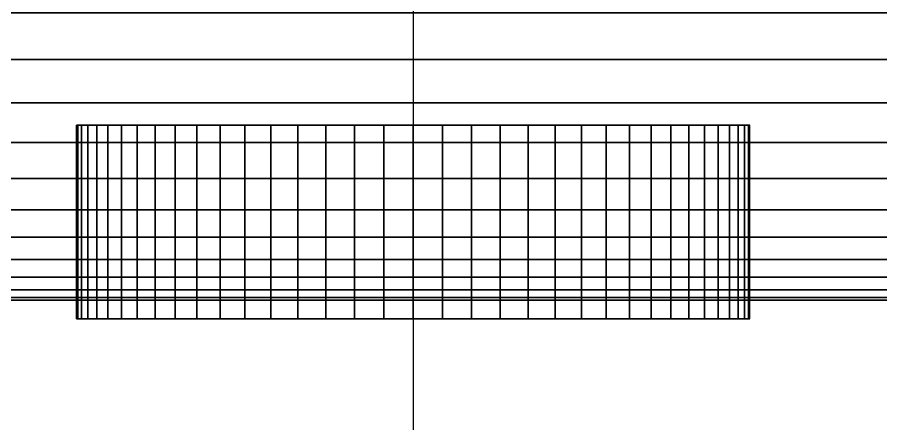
# Model space of a CAD drawing. Extents: x -10.7 to 3.9, y -6 to 6.
# Drawn here: x 1.521 to 2.637, y -1.037 to -0.505 of the extents above; entities that cross this region are included whole.
import ezdxf

# ---------------------------------------------------------------- set-up
doc = ezdxf.new("R2010")
doc.units = 0
doc.header["$MEASUREMENT"] = 0
doc.layers.get('0').update_dxf_attribs({"linetype": 'CONTINUOUS'})

# ---------------------------------------------------------------- blocks, each defined once
blk = doc.blocks.new('NODE_1')
at = {"color": 252}
blk.add_line((-0.8167, 1.0373), (-0.8167, -1.0373), dxfattribs=at)
mesh = blk.add_polymesh((9, 9), dxfattribs=at)
for k, corner in enumerate([(0, 0), (0, -0.185, -0.3204), (-0.05, -0.185, -0.3204), (-0.05, -0.25, -0.433), (-0.15, -0.435, -0.7534), (-1.92, -0.435, -0.7534), (-2.02, -0.25, -0.433), (-2.02, -0.185, -0.3204), (-2.12, -0.185, -0.3204), (0, 0), (0, -0.2122, -0.3031), (-0.05, -0.2122, -0.3031), (-0.05, -0.2868, -0.4096), (-0.15, -0.499, -0.7127), (-1.92, -0.499, -0.7127), (-2.02, -0.2868, -0.4096), (-2.02, -0.2122, -0.3031), (-2.12, -0.2122, -0.3031), (0, 0), (0, -0.2378, -0.2834), (-0.05, -0.2378, -0.2834), (-0.05, -0.3214, -0.383), (-0.15, -0.5592, -0.6665), (-1.92, -0.5592, -0.6665), (-2.02, -0.3214, -0.383), (-2.02, -0.2378, -0.2834), (-2.12, -0.2378, -0.2834), (0, 0), (0, -0.2616, -0.2616), (-0.05, -0.2616, -0.2616), (-0.05, -0.3536, -0.3536), (-0.15, -0.6152, -0.6152), (-1.92, -0.6152, -0.6152), (-2.02, -0.3536, -0.3536), (-2.02, -0.2616, -0.2616), (-2.12, -0.2616, -0.2616), (0, 0), (0, -0.2834, -0.2378), (-0.05, -0.2834, -0.2378), (-0.05, -0.383, -0.3214), (-0.15, -0.6665, -0.5592), (-1.92, -0.6665, -0.5592), (-2.02, -0.383, -0.3214), (-2.02, -0.2834, -0.2378), (-2.12, -0.2834, -0.2378), (0, 0), (0, -0.3031, -0.2122), (-0.05, -0.3031, -0.2122), (-0.05, -0.4096, -0.2868), (-0.15, -0.7127, -0.499), (-1.92, -0.7127, -0.499), (-2.02, -0.4096, -0.2868), (-2.02, -0.3031, -0.2122), (-2.12, -0.3031, -0.2122), (0, 0), (0, -0.3204, -0.185), (-0.05, -0.3204, -0.185), (-0.05, -0.433, -0.25), (-0.15, -0.7534, -0.435), (-1.92, -0.7534, -0.435), (-2.02, -0.433, -0.25), (-2.02, -0.3204, -0.185), (-2.12, -0.3204, -0.185), (0, 0), (0, -0.3353, -0.1564), (-0.05, -0.3353, -0.1564), (-0.05, -0.4532, -0.2113), (-0.15, -0.7885, -0.3677), (-1.92, -0.7885, -0.3677), (-2.02, -0.4532, -0.2113), (-2.02, -0.3353, -0.1564), (-2.12, -0.3353, -0.1564), (0, 0), (0, -0.3477, -0.1265), (-0.05, -0.3477, -0.1265), (-0.05, -0.4698, -0.171), (-0.15, -0.8175, -0.2976), (-1.92, -0.8175, -0.2976), (-2.02, -0.4698, -0.171), (-2.02, -0.3477, -0.1265), (-2.12, -0.3477, -0.1265)]):
    mesh.set_mesh_vertex(divmod(k, 9), corner)
mesh = blk.add_polymesh((9, 9), dxfattribs=at)
for k, corner in enumerate([(0, 0), (0, -0.3477, -0.1265), (-0.05, -0.3477, -0.1265), (-0.05, -0.4698, -0.171), (-0.15, -0.8175, -0.2976), (-1.92, -0.8175, -0.2976), (-2.02, -0.4698, -0.171), (-2.02, -0.3477, -0.1265), (-2.12, -0.3477, -0.1265), (0, 0), (0, -0.3574, -0.0958), (-0.05, -0.3574, -0.0958), (-0.05, -0.483, -0.1294), (-0.15, -0.8404, -0.2252), (-1.92, -0.8404, -0.2252), (-2.02, -0.483, -0.1294), (-2.02, -0.3574, -0.0958), (-2.12, -0.3574, -0.0958), (0, 0), (0, -0.3644, -0.0642), (-0.05, -0.3644, -0.0642), (-0.05, -0.4924, -0.0868), (-0.15, -0.8568, -0.1511), (-1.92, -0.8568, -0.1511), (-2.02, -0.4924, -0.0868), (-2.02, -0.3644, -0.0642), (-2.12, -0.3644, -0.0642), (0, 0), (0, -0.3686, -0.0322), (-0.05, -0.3686, -0.0322), (-0.05, -0.4981, -0.0436), (-0.15, -0.8667, -0.0758), (-1.92, -0.8667, -0.0758), (-2.02, -0.4981, -0.0436), (-2.02, -0.3686, -0.0322), (-2.12, -0.3686, -0.0322), (0, 0), (0, -0.37), (-0.05, -0.37), (-0.05, -0.5), (-0.15, -0.87), (-1.92, -0.87), (-2.02, -0.5), (-2.02, -0.37), (-2.12, -0.37), (0, 0), (0, -0.3686, 0.0322), (-0.05, -0.3686, 0.0322), (-0.05, -0.4981, 0.0436), (-0.15, -0.8667, 0.0758), (-1.92, -0.8667, 0.0758), (-2.02, -0.4981, 0.0436), (-2.02, -0.3686, 0.0322), (-2.12, -0.3686, 0.0322), (0, 0), (0, -0.3644, 0.0642), (-0.05, -0.3644, 0.0642), (-0.05, -0.4924, 0.0868), (-0.15, -0.8568, 0.1511), (-1.92, -0.8568, 0.1511), (-2.02, -0.4924, 0.0868), (-2.02, -0.3644, 0.0642), (-2.12, -0.3644, 0.0642), (0, 0), (0, -0.3574, 0.0958), (-0.05, -0.3574, 0.0958), (-0.05, -0.483, 0.1294), (-0.15, -0.8404, 0.2252), (-1.92, -0.8404, 0.2252), (-2.02, -0.483, 0.1294), (-2.02, -0.3574, 0.0958), (-2.12, -0.3574, 0.0958), (0, 0), (0, -0.3477, 0.1265), (-0.05, -0.3477, 0.1265), (-0.05, -0.4698, 0.171), (-0.15, -0.8175, 0.2976), (-1.92, -0.8175, 0.2976), (-2.02, -0.4698, 0.171), (-2.02, -0.3477, 0.1265), (-2.12, -0.3477, 0.1265)]):
    mesh.set_mesh_vertex(divmod(k, 9), corner)
mesh = blk.add_polymesh((9, 9), dxfattribs=at)
for k, corner in enumerate([(0, 0), (0, -0.3477, 0.1265), (-0.05, -0.3477, 0.1265), (-0.05, -0.4698, 0.171), (-0.15, -0.8175, 0.2976), (-1.92, -0.8175, 0.2976), (-2.02, -0.4698, 0.171), (-2.02, -0.3477, 0.1265), (-2.12, -0.3477, 0.1265), (0, 0), (0, -0.3353, 0.1564), (-0.05, -0.3353, 0.1564), (-0.05, -0.4532, 0.2113), (-0.15, -0.7885, 0.3677), (-1.92, -0.7885, 0.3677), (-2.02, -0.4532, 0.2113), (-2.02, -0.3353, 0.1564), (-2.12, -0.3353, 0.1564), (0, 0), (0, -0.3204, 0.185), (-0.05, -0.3204, 0.185), (-0.05, -0.433, 0.25), (-0.15, -0.7534, 0.435), (-1.92, -0.7534, 0.435), (-2.02, -0.433, 0.25), (-2.02, -0.3204, 0.185), (-2.12, -0.3204, 0.185), (0, 0), (0, -0.3031, 0.2122), (-0.05, -0.3031, 0.2122), (-0.05, -0.4096, 0.2868), (-0.15, -0.7127, 0.499), (-1.92, -0.7127, 0.499), (-2.02, -0.4096, 0.2868), (-2.02, -0.3031, 0.2122), (-2.12, -0.3031, 0.2122), (0, 0), (0, -0.2834, 0.2378), (-0.05, -0.2834, 0.2378), (-0.05, -0.383, 0.3214), (-0.15, -0.6665, 0.5592), (-1.92, -0.6665, 0.5592), (-2.02, -0.383, 0.3214), (-2.02, -0.2834, 0.2378), (-2.12, -0.2834, 0.2378), (0, 0), (0, -0.2616, 0.2616), (-0.05, -0.2616, 0.2616), (-0.05, -0.3536, 0.3536), (-0.15, -0.6152, 0.6152), (-1.92, -0.6152, 0.6152), (-2.02, -0.3536, 0.3536), (-2.02, -0.2616, 0.2616), (-2.12, -0.2616, 0.2616), (0, 0), (0, -0.2378, 0.2834), (-0.05, -0.2378, 0.2834), (-0.05, -0.3214, 0.383), (-0.15, -0.5592, 0.6665), (-1.92, -0.5592, 0.6665), (-2.02, -0.3214, 0.383), (-2.02, -0.2378, 0.2834), (-2.12, -0.2378, 0.2834), (0, 0), (0, -0.2122, 0.3031), (-0.05, -0.2122, 0.3031), (-0.05, -0.2868, 0.4096), (-0.15, -0.499, 0.7127), (-1.92, -0.499, 0.7127), (-2.02, -0.2868, 0.4096), (-2.02, -0.2122, 0.3031), (-2.12, -0.2122, 0.3031), (0, 0), (0, -0.185, 0.3204), (-0.05, -0.185, 0.3204), (-0.05, -0.25, 0.433), (-0.15, -0.435, 0.7534), (-1.92, -0.435, 0.7534), (-2.02, -0.25, 0.433), (-2.02, -0.185, 0.3204), (-2.12, -0.185, 0.3204)]):
    mesh.set_mesh_vertex(divmod(k, 9), corner)
mesh = blk.add_polymesh((72, 4), dxfattribs=dict(at, m_close=True))
for k, corner in enumerate([(-0.8167, -0.8942), (-0.3817, -0.8942), (-0.3817, -0.6442), (-0.8167, -0.6442), (-0.8167, -0.8942), (-0.3834, -0.8942, -0.0379), (-0.3834, -0.6442, -0.0379), (-0.8167, -0.6442), (-0.8167, -0.8942), (-0.3883, -0.8942, -0.0755), (-0.3883, -0.6442, -0.0755), (-0.8167, -0.6442), (-0.8167, -0.8942), (-0.3965, -0.8942, -0.1126), (-0.3965, -0.6442, -0.1126), (-0.8167, -0.6442), (-0.8167, -0.8942), (-0.408, -0.8942, -0.1488), (-0.408, -0.6442, -0.1488), (-0.8167, -0.6442), (-0.8167, -0.8942), (-0.4225, -0.8942, -0.1838), (-0.4225, -0.6442, -0.1838), (-0.8167, -0.6442), (-0.8167, -0.8942), (-0.44, -0.8942, -0.2175), (-0.44, -0.6442, -0.2175), (-0.8167, -0.6442), (-0.8167, -0.8942), (-0.4604, -0.8942, -0.2495), (-0.4604, -0.6442, -0.2495), (-0.8167, -0.6442), (-0.8167, -0.8942), (-0.4835, -0.8942, -0.2796), (-0.4835, -0.6442, -0.2796), (-0.8167, -0.6442), (-0.8167, -0.8942), (-0.5091, -0.8942, -0.3076), (-0.5091, -0.6442, -0.3076), (-0.8167, -0.6442), (-0.8167, -0.8942), (-0.5371, -0.8942, -0.3332), (-0.5371, -0.6442, -0.3332), (-0.8167, -0.6442), (-0.8167, -0.8942), (-0.5672, -0.8942, -0.3563), (-0.5672, -0.6442, -0.3563), (-0.8167, -0.6442), (-0.8167, -0.8942), (-0.5992, -0.8942, -0.3767), (-0.5992, -0.6442, -0.3767), (-0.8167, -0.6442), (-0.8167, -0.8942), (-0.6329, -0.8942, -0.3942), (-0.6329, -0.6442, -0.3942), (-0.8167, -0.6442), (-0.8167, -0.8942), (-0.6679, -0.8942, -0.4088), (-0.6679, -0.6442, -0.4088), (-0.8167, -0.6442), (-0.8167, -0.8942), (-0.7041, -0.8942, -0.4202), (-0.7041, -0.6442, -0.4202), (-0.8167, -0.6442), (-0.8167, -0.8942), (-0.7412, -0.8942, -0.4284), (-0.7412, -0.6442, -0.4284), (-0.8167, -0.6442), (-0.8167, -0.8942), (-0.7788, -0.8942, -0.4333), (-0.7788, -0.6442, -0.4333), (-0.8167, -0.6442), (-0.8167, -0.8942), (-0.8167, -0.8942, -0.435), (-0.8167, -0.6442, -0.435), (-0.8167, -0.6442), (-0.8167, -0.8942), (-0.8546, -0.8942, -0.4333), (-0.8546, -0.6442, -0.4333), (-0.8167, -0.6442), (-0.8167, -0.8942), (-0.8923, -0.8942, -0.4284), (-0.8923, -0.6442, -0.4284), (-0.8167, -0.6442), (-0.8167, -0.8942), (-0.9293, -0.8942, -0.4202), (-0.9293, -0.6442, -0.4202), (-0.8167, -0.6442), (-0.8167, -0.8942), (-0.9655, -0.8942, -0.4088), (-0.9655, -0.6442, -0.4088), (-0.8167, -0.6442), (-0.8167, -0.8942), (-1.0006, -0.8942, -0.3942), (-1.0006, -0.6442, -0.3942), (-0.8167, -0.6442), (-0.8167, -0.8942), (-1.0342, -0.8942, -0.3767), (-1.0342, -0.6442, -0.3767), (-0.8167, -0.6442), (-0.8167, -0.8942), (-1.0662, -0.8942, -0.3563), (-1.0662, -0.6442, -0.3563), (-0.8167, -0.6442), (-0.8167, -0.8942), (-1.0963, -0.8942, -0.3332), (-1.0963, -0.6442, -0.3332), (-0.8167, -0.6442), (-0.8167, -0.8942), (-1.1243, -0.8942, -0.3076), (-1.1243, -0.6442, -0.3076), (-0.8167, -0.6442), (-0.8167, -0.8942), (-1.15, -0.8942, -0.2796), (-1.15, -0.6442, -0.2796), (-0.8167, -0.6442), (-0.8167, -0.8942), (-1.1731, -0.8942, -0.2495), (-1.1731, -0.6442, -0.2495), (-0.8167, -0.6442), (-0.8167, -0.8942), (-1.1934, -0.8942, -0.2175), (-1.1934, -0.6442, -0.2175), (-0.8167, -0.6442), (-0.8167, -0.8942), (-1.211, -0.8942, -0.1838), (-1.211, -0.6442, -0.1838), (-0.8167, -0.6442), (-0.8167, -0.8942), (-1.2255, -0.8942, -0.1488), (-1.2255, -0.6442, -0.1488), (-0.8167, -0.6442), (-0.8167, -0.8942), (-1.2369, -0.8942, -0.1126), (-1.2369, -0.6442, -0.1126), (-0.8167, -0.6442), (-0.8167, -0.8942), (-1.2451, -0.8942, -0.0755), (-1.2451, -0.6442, -0.0755), (-0.8167, -0.6442), (-0.8167, -0.8942), (-1.2501, -0.8942, -0.0379), (-1.2501, -0.6442, -0.0379), (-0.8167, -0.6442), (-0.8167, -0.8942), (-1.2517, -0.8942), (-1.2517, -0.6442), (-0.8167, -0.6442), (-0.8167, -0.8942), (-1.2501, -0.8942, 0.0379), (-1.2501, -0.6442, 0.0379), (-0.8167, -0.6442), (-0.8167, -0.8942), (-1.2451, -0.8942, 0.0755), (-1.2451, -0.6442, 0.0755), (-0.8167, -0.6442), (-0.8167, -0.8942), (-1.2369, -0.8942, 0.1126), (-1.2369, -0.6442, 0.1126), (-0.8167, -0.6442), (-0.8167, -0.8942), (-1.2255, -0.8942, 0.1488), (-1.2255, -0.6442, 0.1488), (-0.8167, -0.6442), (-0.8167, -0.8942), (-1.211, -0.8942, 0.1838), (-1.211, -0.6442, 0.1838), (-0.8167, -0.6442), (-0.8167, -0.8942), (-1.1934, -0.8942, 0.2175), (-1.1934, -0.6442, 0.2175), (-0.8167, -0.6442), (-0.8167, -0.8942), (-1.1731, -0.8942, 0.2495), (-1.1731, -0.6442, 0.2495), (-0.8167, -0.6442), (-0.8167, -0.8942), (-1.15, -0.8942, 0.2796), (-1.15, -0.6442, 0.2796), (-0.8167, -0.6442), (-0.8167, -0.8942), (-1.1243, -0.8942, 0.3076), (-1.1243, -0.6442, 0.3076), (-0.8167, -0.6442), (-0.8167, -0.8942), (-1.0963, -0.8942, 0.3332), (-1.0963, -0.6442, 0.3332), (-0.8167, -0.6442), (-0.8167, -0.8942), (-1.0662, -0.8942, 0.3563), (-1.0662, -0.6442, 0.3563), (-0.8167, -0.6442), (-0.8167, -0.8942), (-1.0342, -0.8942, 0.3767), (-1.0342, -0.6442, 0.3767), (-0.8167, -0.6442), (-0.8167, -0.8942), (-1.0006, -0.8942, 0.3942), (-1.0006, -0.6442, 0.3942), (-0.8167, -0.6442), (-0.8167, -0.8942), (-0.9655, -0.8942, 0.4088), (-0.9655, -0.6442, 0.4088), (-0.8167, -0.6442), (-0.8167, -0.8942), (-0.9293, -0.8942, 0.4202), (-0.9293, -0.6442, 0.4202), (-0.8167, -0.6442), (-0.8167, -0.8942), (-0.8923, -0.8942, 0.4284), (-0.8923, -0.6442, 0.4284), (-0.8167, -0.6442), (-0.8167, -0.8942), (-0.8546, -0.8942, 0.4333), (-0.8546, -0.6442, 0.4333), (-0.8167, -0.6442), (-0.8167, -0.8942), (-0.8167, -0.8942, 0.435), (-0.8167, -0.6442, 0.435), (-0.8167, -0.6442), (-0.8167, -0.8942), (-0.7788, -0.8942, 0.4333), (-0.7788, -0.6442, 0.4333), (-0.8167, -0.6442), (-0.8167, -0.8942), (-0.7412, -0.8942, 0.4284), (-0.7412, -0.6442, 0.4284), (-0.8167, -0.6442), (-0.8167, -0.8942), (-0.7041, -0.8942, 0.4202), (-0.7041, -0.6442, 0.4202), (-0.8167, -0.6442), (-0.8167, -0.8942), (-0.6679, -0.8942, 0.4088), (-0.6679, -0.6442, 0.4088), (-0.8167, -0.6442), (-0.8167, -0.8942), (-0.6329, -0.8942, 0.3942), (-0.6329, -0.6442, 0.3942), (-0.8167, -0.6442), (-0.8167, -0.8942), (-0.5992, -0.8942, 0.3767), (-0.5992, -0.6442, 0.3767), (-0.8167, -0.6442), (-0.8167, -0.8942), (-0.5672, -0.8942, 0.3563), (-0.5672, -0.6442, 0.3563), (-0.8167, -0.6442), (-0.8167, -0.8942), (-0.5371, -0.8942, 0.3332), (-0.5371, -0.6442, 0.3332), (-0.8167, -0.6442), (-0.8167, -0.8942), (-0.5091, -0.8942, 0.3076), (-0.5091, -0.6442, 0.3076), (-0.8167, -0.6442), (-0.8167, -0.8942), (-0.4835, -0.8942, 0.2796), (-0.4835, -0.6442, 0.2796), (-0.8167, -0.6442), (-0.8167, -0.8942), (-0.4604, -0.8942, 0.2495), (-0.4604, -0.6442, 0.2495), (-0.8167, -0.6442), (-0.8167, -0.8942), (-0.44, -0.8942, 0.2175), (-0.44, -0.6442, 0.2175), (-0.8167, -0.6442), (-0.8167, -0.8942), (-0.4225, -0.8942, 0.1838), (-0.4225, -0.6442, 0.1838), (-0.8167, -0.6442), (-0.8167, -0.8942), (-0.408, -0.8942, 0.1488), (-0.408, -0.6442, 0.1488), (-0.8167, -0.6442), (-0.8167, -0.8942), (-0.3965, -0.8942, 0.1126), (-0.3965, -0.6442, 0.1126), (-0.8167, -0.6442), (-0.8167, -0.8942), (-0.3883, -0.8942, 0.0755), (-0.3883, -0.6442, 0.0755), (-0.8167, -0.6442), (-0.8167, -0.8942), (-0.3834, -0.8942, 0.0379), (-0.3834, -0.6442, 0.0379), (-0.8167, -0.6442)]):
    mesh.set_mesh_vertex(divmod(k, 4), corner)

msp = doc.modelspace()

# ---------------------------------------------------------------- block references
msp.add_blockref('NODE_1', (2.8496, 0, -0.28))

doc.saveas('drawing.dxf')
